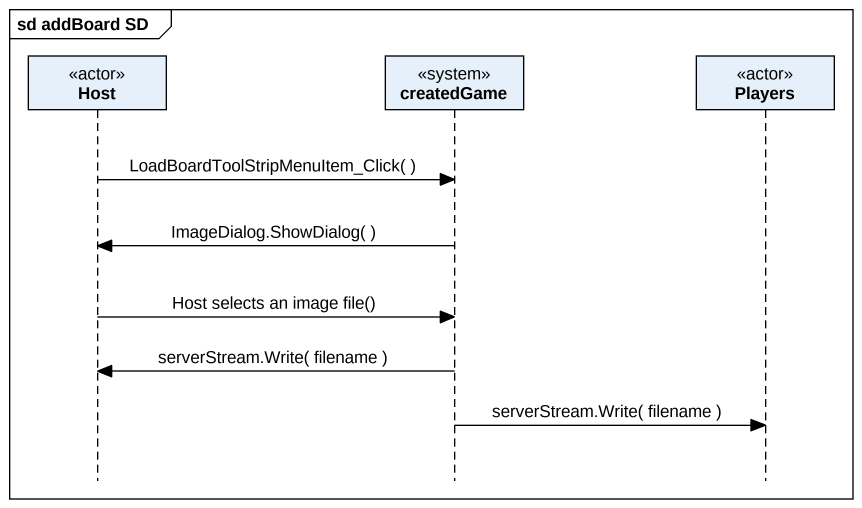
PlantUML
@startuml
mainframe sd addBoard SD
hide footbox
participant Host <<actor>>
participant createdGame <<system>>
participant Players <<actor>>

Host -> createdGame : LoadBoardToolStripMenuItem_Click( )
createdGame -> Host : ImageDialog.ShowDialog( )
Host -> createdGame : Host selects an image file()
createdGame -> Host : serverStream.Write( filename )
createdGame -> Players : serverStream.Write( filename )
@enduml
